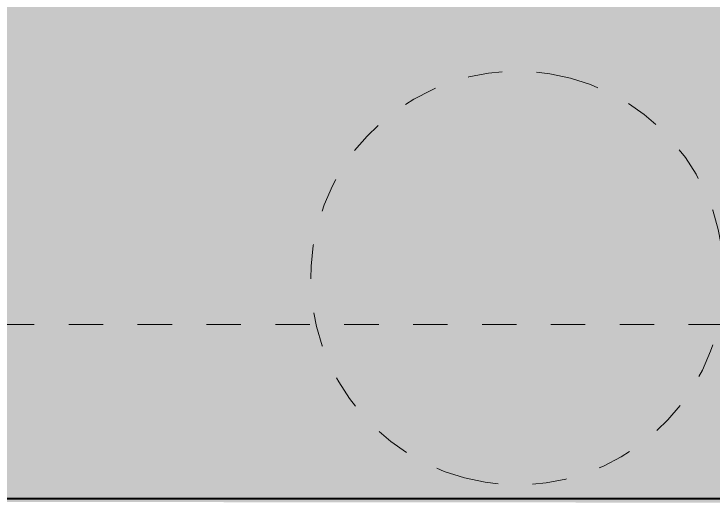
# Model space of a CAD drawing. Header units: metres. Extents: x -1160 to -900, y 3 to 561.
# Drawn here: x -1127.582 to -1125.553, y 544.612 to 546.02 of the extents above; entities that cross this region are included whole.
import ezdxf

# ---------------------------------------------------------------- set-up
doc = ezdxf.new("R2010")
doc.units = ezdxf.units.M
doc.linetypes.add('JacobsDash', pattern=[0.0045, 0.003, -0.0015])
doc.linetypes.add('JacobsGridLine', pattern=[0.0145, 0.01, -0.001, 0.0025, -0.001])
for name, color, linetype, lineweight in [('S-BEAM', 7, 'Continuous', 40), ('S-FNDN-HDLN', 7, 'JacobsDash', 15), ('S-GRID', 7, 'Continuous', 9)]:
    doc.layers.add(name, color=color, linetype=linetype, lineweight=lineweight)

msp = doc.modelspace()

# ---------------------------------------------------------------- hatches: boundary and pattern name
at = {"layer": 'S-BEAM', "true_color": 0xc0c0c0}
msp.add_hatch(color=9, dxfattribs=at).paths.add_polyline_path([(-1135.8224, 544.6136), (-1130.4736, 544.6136), (-1130.2233, 546.0504), (-1129.66, 546.0504), (-1129.9103, 544.6136), (-1122.6238, 544.6136), (-1122.6238, 546.0536), (-1135.8224, 546.0536)])
at = {"layer": 'S-BEAM', "lineweight": 5, "true_color": 0xc0c0c0}
h = msp.add_hatch(color=9, dxfattribs=at)
h.paths.add_polyline_path([(-1135.78, 544.4231), (-1135.7472, 544.6116), (-1130.4749, 544.6066), (-1130.4736, 544.6136), (-1135.8224, 544.6116), (-1135.8224, 544.4233)])
h.paths.add_polyline_path([(-1122.6238, 544.5991), (-1122.6248, 544.6136), (-1129.9106, 544.6116), (-1129.9116, 544.606), (-1122.6238, 544.5991)])

# ---------------------------------------------------------------- linework, layer by layer
at = {"layer": 'S-BEAM'}
msp.add_line((-1129.9103, 544.6136), (-1122.6238, 544.6136), dxfattribs=at)
at = {"layer": 'S-FNDN-HDLN'}
for start, end in [(75.1169, 255.1169), (255.1169, 75.1169)]:
    msp.add_arc((-1126.1205, 545.2536), 0.6, start, end, dxfattribs=at)
at = {"layer": 'S-GRID', "linetype": 'JacobsGridLine', "lineweight": 18}
msp.add_line((-1138.4233, 545.1185), (-1104.1925, 545.1185), dxfattribs=at)

doc.saveas('drawing.dxf')
